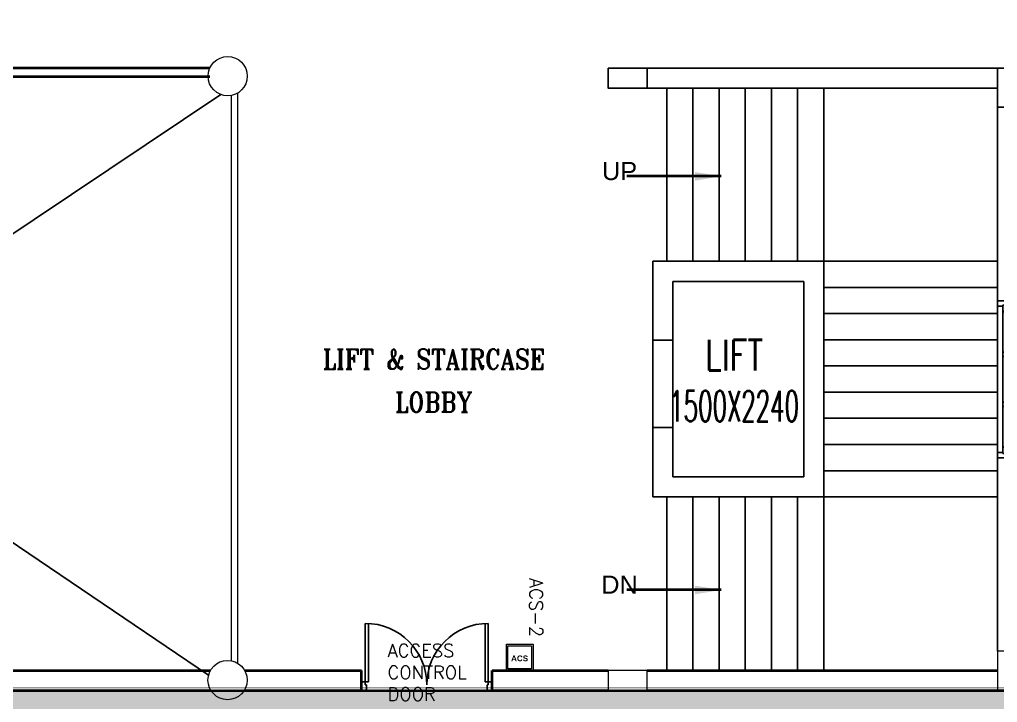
# Model space of a CAD drawing. Extents: x 2982526 to 3410143, y -1442121 to -1332990.
# Drawn here: x 3004523 to 3015731, y -1368266 to -1360439 of the extents above; entities that cross this region are included whole.
import ezdxf
from ezdxf.enums import TextEntityAlignment as Align

# ---------------------------------------------------------------- set-up
doc = ezdxf.new("R2010")
doc.units = 0
doc.header["$MEASUREMENT"] = 0
doc.linetypes.add('1', pattern=[0, 0, 0])
doc.linetypes.add('CONTINU', pattern=[0])
doc.layers.get('0').update_dxf_attribs({"color": 6, "linetype": '1'})
for name, color, linetype, lineweight in [('Column', 162, 'Continuous', 13), ('ELE-CABLE TRAY', 31, 'Continuous', 0), ('ELE-GIEARTHING', 5, 'Continuous', 9), ('FA-FIRE TEXT', 7, 'Continuous', 0), ('LV-ACS', 30, 'Continuous', 0), ('WALL', 7, '1', 35)]:
    doc.layers.add(name, color=color, linetype=linetype, lineweight=lineweight)
for name, color, linetype in [('DOOR', 40, 'Continuous'), ('Plan', 44, 'Continuous'), ('Railing', 34, '1'), ('stairscas', 7, 'Continuous'), ('TEXT', 5, '1')]:
    doc.layers.add(name, color=color, linetype=linetype)
doc.styles.add('ARI', font='arial.ttf')
doc.styles.add('ROMANS', font='romans.shx')
doc.styles.add('RT', font='romant.shx')
doc.dimstyles.new('MM', dxfattribs={"dimscale": 0, "dimtxt": 230, "dimasz": 60, "dimexe": 100, "dimexo": 0.0625, "dimgap": 25, "dimtad": 0, "dimdec": 0, "dimzin": 0, "dimdsep": 46, "dimtxsty": 'ROMANS', "dimblk": 'OBLIQUE', "dimcen": 0.09, "dimdle": 100, "dimclrd": 5, "dimclre": 5, "dimclrt": 6, "dimadec": 0, "dimazin": 0, "dimtfac": 1, "dimtdec": 0, "dimtofl": 0, "dimtmove": 1, "dimatfit": 3, "dimfxl": 1, "dimfrac": 2, "dimtolj": 1, "dimtzin": 0, "dimarcsym": 0})

# ---------------------------------------------------------------- blocks, each defined once
blk = doc.blocks.new('ddoor')
at = {"layer": 'DOOR', "lineweight": 25}
for p, q in [((50, 0), (-50, 0)), ((-50, 0), (-50, -45)), ((50, -45), (50, 0)), ((-50, -45), (-47, -45)), ((-35, -60), (-35, -57)), ((-35, -60), (15, -60)), ((15, -60), (15, -45)), ((15, -45), (50, -45)), ((50, -45), (720, -45)), ((50, -45), (50, -80)), ((50, -80), (720, -80)), ((-50, -1500), (-50, -1455)), ((-50, -1455), (-47, -1455)), ((-35, -1440), (-35, -1442)), ((-35, -1440), (15, -1440)), ((15, -1440), (15, -1455)), ((15, -1455), (50, -1455)), ((50, -1420), (720, -1420)), ((50, -1455), (50, -1420)), ((50, -1455), (720, -1455)), ((50, -1455), (50, -1500)), ((50, -1500), (-50, -1500)), ((50, -1500), (-50, -1500))]:
    blk.add_line(p, q, dxfattribs=at)
for centre, start, end in [((-35, -45), 180, 270), ((-35, -1455), 90, 180)]:
    blk.add_arc(centre, 12.5, start, end, dxfattribs=at)
at = {"layer": 'DOOR', "color": 146, "lineweight": 25, "true_color": 0x105689}
for centre, start, end in [((15, -45), 270, 0), ((15, -1455), 0, 90)]:
    blk.add_arc(centre, 705, start, end, dxfattribs=at)
blk = doc.blocks.new('_Oblique')
at = {"color": 0, "linetype": 'ByBlock', "lineweight": -2}
blk.add_line((-0.5, -0.5), (0.5, 0.5), dxfattribs=at)
blk = doc.blocks.new('6w')
at = {"layer": 'Plan', "color": 8}
for p, q in [((-36, 9.2), (-36, 0)), ((-36, 9.2), (36, 9.2)), ((36, 9.2), (36, 0)), ((-31, 4.5), (-31, 4)), ((-12.5, 2.5), (-12.5, 4.5)), ((-12.5, 4.5), (-10.5, 4.5)), ((-10.5, 2.5), (-10.5, 4.5)), ((10.5, 4.5), (12.5, 4.5)), ((10.5, 2.5), (10.5, 4.5)), ((12.5, 2.5), (12.5, 4.5)), ((34, 4.5), (12.5, 4.5)), ((31, 4.5), (31, 4)), ((-33.5, 2.5), (-12.5, 2.5)), ((-33.5, 0), (33.5, 0)), ((-31, 4), (-31.5, 4)), ((-31.5, 3.25), (-31.5, 4)), ((-31.5, 3.61), (-12.5, 3.61)), ((-31.5, 3.25), (-31, 3.25)), ((-31, 2.5), (-31, 3.25)), ((-10.5, 2.5), (-12.5, 2.5)), ((-10.5, 3.61), (10.5, 3.61)), ((-10.5, 2.5), (10.5, 2.5)), ((12.5, 2.5), (10.5, 2.5)), ((12.5, 3.61), (31.5, 3.61)), ((12.5, 2.5), (33.5, 2.5)), ((31, 4), (31.5, 4)), ((31.5, 3.25), (31, 3.25)), ((31, 2.5), (31, 3.25)), ((31.5, 4), (31.5, 3.25))]:
    blk.add_line(p, q, dxfattribs=at)
for points in [[(-34, 4.5), (-36, 4.5), (-36, 0), (-33.5, 0), (-33.5, 2.5), (-34, 2.5), (-34, 4.5)], [(34, 4.5), (36, 4.5), (36, 0), (33.5, 0), (33.5, 2.5), (34, 2.5), (34, 4.5)]]:
    blk.add_lwpolyline(points, close=True, dxfattribs=at)
for points in [[(-12.5, 4.5), (-34, 4.5)], [(10.5, 4.5), (-10.5, 4.5)]]:
    blk.add_lwpolyline(points, dxfattribs=at)
blk = doc.blocks.new('ACS')
at = {"layer": 'LV-ACS'}
for points in [[(-346, 0), (346, 0), (346, -681), (-346, -681)], [(-306, -40), (306, -40), (306, -641), (-306, -641)]]:
    blk.add_lwpolyline(points, close=True, dxfattribs=at)
at = {"layer": 'LV-ACS', "color": 0, "insert": (-224, -295), "char_height": 150, "width": 1536.56, "attachment_point": 1}
blk.add_mtext('{\\fArial|b1|i0|c0|p34;ACS}', dxfattribs=at)
blk = doc.blocks.new('Q5YYYU')
at = {"layer": 'Column'}
for points in [[(26013.2393, 7690), (25783.2393, 7690), (25783.2393, 7240), (26013.2393, 7240)], [(21320.1376, 7470), (21320.1376, 7240), (21770.1376, 7240), (21770.1376, 7470)]]:
    blk.add_lwpolyline(points, close=True, dxfattribs=at)
at = {"layer": 'Column', "color": 8}
for centre in [(16961.4169, 14282.5), (16959.9159, 7360)]:
    blk.add_circle(centre, 225, dxfattribs=at)
at = {"layer": 'Railing', "color": 251, "lineweight": 5}
for p, q in [((16999.9159, 14060.8182), (16999.9159, 7581.4159)), ((17074.9159, 14088.2245), (17074.9159, 7553.3908))]:
    blk.add_line(p, q, dxfattribs=at)
at = {"layer": 'stairscas', "color": 251, "ltscale": 500}
for p, q in [((21320.1376, 14375), (25783.2393, 14375)), ((21320.1376, 14145), (25783.2393, 14145)), ((21993.2393, 12160), (21993.2393, 14145)), ((22293.2393, 12160), (22293.2393, 14145)), ((22593.2393, 12160), (22593.2393, 14145)), ((22893.2393, 12160), (22893.2393, 14145)), ((23193.2393, 12160), (23193.2393, 14145)), ((23493.2393, 12160), (23493.2393, 14145)), ((23793.2393, 12160), (23793.2393, 14145)), ((6903.5263, 14075.6831), (16741.6892, 7414.7914)), ((7016.4724, 7460), (16881.9316, 14072.0075)), ((25783.2393, 13925), (25783.2393, 11707.5)), ((21833.2393, 12160), (23793.2393, 12160)), ((21833.2393, 12160), (21833.2393, 11255.4679)), ((23793.2393, 12160), (23793.2393, 9460)), ((23793.2393, 12160), (25783.2393, 12160)), ((22063.2393, 11930), (23563.2393, 11930)), ((22063.2393, 11930), (22063.2393, 11255.4679)), ((23563.2393, 11930), (23563.2393, 9690)), ((23793.2393, 11860), (25783.2393, 11860)), ((23793.2393, 11560), (25783.2393, 11560)), ((22063.2393, 11255.4679), (21833.2393, 11255.4679)), ((23793.2393, 11260), (25783.2393, 11260)), ((23793.2393, 10960), (25783.2393, 10960)), ((23793.2393, 10660), (25783.2393, 10660)), ((23793.2393, 10360), (25783.2393, 10360)), ((21833.2393, 10255.4679), (21833.2393, 9460)), ((22063.2393, 10255.4679), (21833.2393, 10255.4679)), ((22063.2393, 10255.4679), (22063.2393, 9690)), ((23793.2393, 10060), (25783.2393, 10060)), ((25783.2393, 9907.5), (26013.2393, 9907.5)), ((25783.2393, 9907.5), (25783.2393, 7690)), ((23793.2393, 9760), (25783.2393, 9760)), ((22063.2393, 9690), (23563.2393, 9690)), ((21833.2393, 9460), (23793.2393, 9460)), ((21993.2393, 9460), (21993.2393, 7470)), ((22293.2393, 9460), (22293.2393, 7470)), ((22593.2393, 9460), (22593.2393, 7470)), ((22893.2393, 9460), (22893.2393, 7470)), ((23193.2393, 9460), (23193.2393, 7470)), ((23493.2393, 9460), (23493.2393, 7470)), ((23793.2393, 9460), (23793.2393, 7470)), ((23793.2393, 9460), (25783.2393, 9460))]:
    blk.add_line(p, q, dxfattribs=at)
for points in [[(21320.1376, 14375), (21320.1376, 14145), (21770.1376, 14145), (21770.1376, 14375)], [(26013.2393, 14375), (25783.2393, 14375), (25783.2393, 13925), (26013.2393, 13925)], [(21833.2393, 11255.4679), (22063.2393, 11255.4679), (22063.2393, 10255.4679), (21833.2393, 10255.4679)]]:
    blk.add_lwpolyline(points, close=True, dxfattribs=at)
at = {"layer": 'WALL', "color": 8}
for p, q in [((16756.3102, 14375), (13783.3559, 14375)), ((16756.3102, 14275), (13803.1242, 14275)), ((13774.5271, 7470), (16763.6381, 7470)), ((17156.1938, 7470), (18493.2862, 7470)), ((18493.2862, 7240), (18493.2862, 7470)), ((19993.2862, 7240), (19993.2862, 7470)), ((19993.2862, 7470), (21320.1376, 7470)), ((21770.1376, 7470), (25783.2393, 7470)), ((13768.5779, 7240), (16769.5873, 7240)), ((17150.2446, 7240), (18493.2862, 7240)), ((19993.2862, 7240), (21320.1376, 7240)), ((21770.1376, 7240), (34144.5873, 7240))]:
    blk.add_line(p, q, dxfattribs=at)
at = {"layer": 'stairscas', "color": 251, "ltscale": 500, "xscale": -25, "yscale": 25, "zscale": 24.99999999999242, "rotation": 270}
blk.add_blockref('6w', (25783.2393, 10807.5), dxfattribs=at)
at = {"layer": 'WALL', "xscale": -1, "rotation": 270}
blk.add_blockref('ddoor', (19993.2862, 7290), dxfattribs=at)
at = {"layer": 'stairscas', "color": 251, "ltscale": 500, "style": 'ARI'}
for s, p in [('UP', (21452.1334, 13090.862)), ('DN', (21452.1334, 8349.8646))]:
    blk.add_text(s, height=208.08, dxfattribs=at).set_placement(p, align=Align.CENTER)
at = {"layer": 'stairscas', "color": 251, "ltscale": 500, "style": 'RT', "width": 0.85}
for s, p in [('LIFT & STAIRCASE', (19324.1564, 10923.9606)), ('LOBBY', (19324.1564, 10430.4817))]:
    blk.add_text(s, height=230, dxfattribs=at).set_placement(p, align=Align.CENTER)
at = {"layer": 'stairscas', "color": 251, "ltscale": 500, "insert": (22765.4248, 10325.1697), "char_height": 350, "width": 1732.234699, "attachment_point": 8, "style": 'ROMANS'}
blk.add_mtext('{\\W0.75;LIFT\\P\\W0.55;1500X2240}', dxfattribs=at)
at = {"layer": 'TEXT', "color": 8, "insert": (18793.5492, 7773.3739), "char_height": 150, "attachment_point": 1, "style": 'ROMANS'}
blk.add_mtext_dynamic_manual_height_columns('ACCESS CONTROL DOOR', width=1212.859684, gutter_width=1000, heights=[0], dxfattribs=at)
at = {"layer": 'stairscas', "color": 251, "ltscale": 500}
for points in [[(22618.7866, 13133.9519), (21534.1452, 13133.9519)], [(22618.7866, 8392.9545), (21534.1452, 8392.9545)]]:
    blk.add_leader(points, dimstyle='MM', override={"dimscale": 1, "dimasz": 300, "dimclrd": 256}, dxfattribs=at)

msp = doc.modelspace()

# ---------------------------------------------------------------- hatches: boundary and pattern name
at = {"layer": 'ELE-CABLE TRAY', "linetype": 'ByBlock'}
h = msp.add_hatch(dxfattribs=at)
h.set_pattern_fill('HONEY', color=256, scale=400.785606)
h.set_pattern_definition([(180, (3075561.51, -1354674.365), (-75.147301, -43.386315), [50.0982, -100.1964]), (300, (3075561.51, -1354674.365), (75.147301, -43.386315), [50.0982, -100.1964]), (240, (3075561.51, -1354674.365), (-5e-14, -86.77263), [-100.1964, 50.0982])])
h.paths.add_polyline_path([(3025837.2, -1368394.8), (2994911, -1368394.8), (2994911, -1353660), (2995211, -1353660), (2995211, -1368095), (3025837.2, -1368095)])

# ---------------------------------------------------------------- linework, layer by layer
at = {"layer": 'ELE-CABLE TRAY', "linetype": 'ByBlock', "const_width": 1.86}
msp.add_lwpolyline([(3025837.2, -1368394.8), (2994911, -1368394.8), (2994911, -1353660), (2995211, -1353660), (2995211, -1368095), (3025837.2, -1368095)], close=True, dxfattribs=at)
at = {"layer": 'ELE-GIEARTHING', "color": 26, "linetype": 'ByBlock', "const_width": 25}
msp.add_lwpolyline([(3025803.1, -1368133.9), (3025803.1, -1368358.7), (3008501.3, -1368358.7), (3008501.3, -1371975.2), (3008265.3, -1371975.2), (3008265.3, -1371353.4), (3006415.5, -1371353.4), (3006415.5, -1371109.2), (3008242.9, -1371109.2), (3008242.9, -1368358.7), (2994953.3, -1368358.7), (2994953.3, -1353699.5), (2995166, -1353699.5), (2995166, -1368133.9), (3025803.1, -1368133.9)], close=True, dxfattribs=at)

# ---------------------------------------------------------------- block references
at = {"layer": 'LV-ACS', "color": 0, "xscale": 0.4402729995893681, "yscale": 0.4402729995893681, "zscale": 0.4402729995893681}
msp.add_blockref('ACS', (3010255.4, -1367598.2), dxfattribs=at)
at = {"layer": 'WALL', "color": 240, "true_color": 0xed1f24}
msp.add_blockref('Q5YYYU', (2989947.3, -1375369.8), dxfattribs=at)

# ---------------------------------------------------------------- texts
at = {"layer": 'FA-FIRE TEXT', "color": 200, "linetype": 'CONTINU', "insert": (3010518.5, -1366841.1), "char_height": 150, "width": 349.838, "attachment_point": 1, "rotation": 270, "style": 'ROMANS'}
msp.add_mtext('{\\C256;ACS-2}', dxfattribs=at)

doc.saveas('drawing.dxf')
